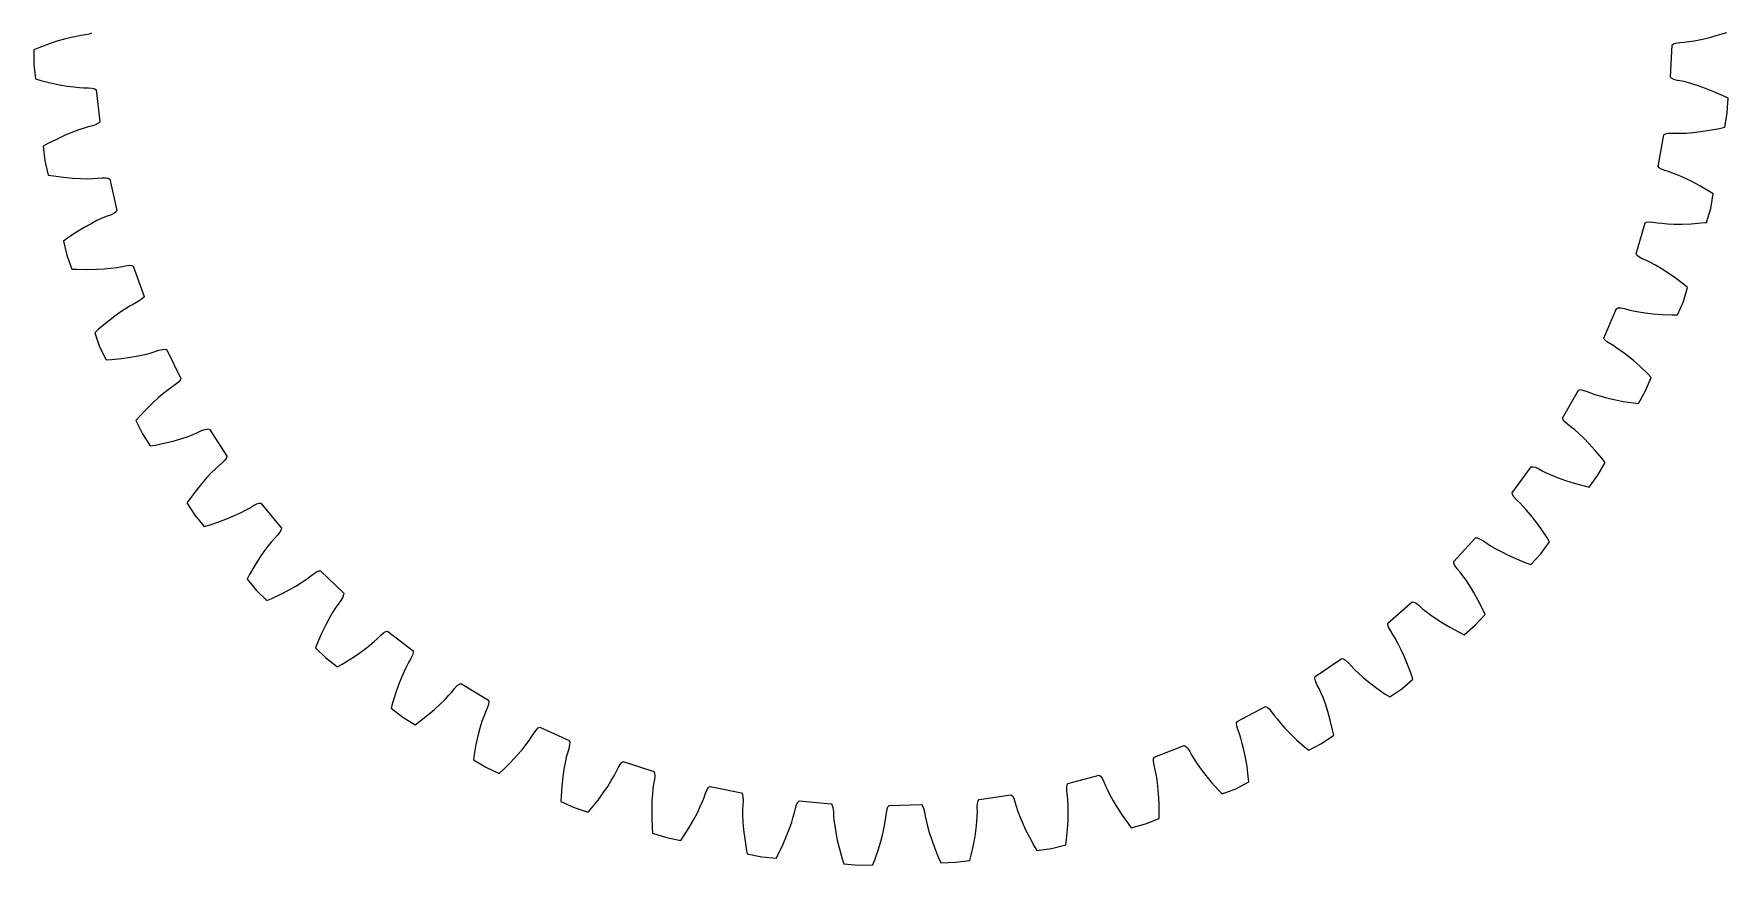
# Model space of a CAD drawing. Extents: x 0 to 145, y 0 to 145.
# Drawn here: x 0 to 144.6, y 0 to 71 of the extents above; entities that cross this region are included whole.
import ezdxf

# ---------------------------------------------------------------- set-up
doc = ezdxf.new("R2010")
doc.units = 0

msp = doc.modelspace()

# ---------------------------------------------------------------- linework, layer by layer
for p, q in [((4.4, 70.92), (4, 70.87)), ((4.71, 70.99), (4.4, 70.92)), ((4.92, 71.07), (4.71, 70.99)), ((142.95, 70.69), (143.7, 70.89)), ((143.7, 70.89), (144.53, 71.14)), ((0.42, 69.83), (0, 69.65)), ((0, 69.65), (0, 68.4)), ((1.24, 70.13), (0.42, 69.83)), ((1.97, 70.38), (1.24, 70.13)), ((2.61, 70.57), (1.97, 70.38)), ((3.17, 70.7), (2.61, 70.57)), ((3.63, 70.8), (3.17, 70.7)), ((4, 70.87), (3.63, 70.8)), ((139.7, 67.32), (139.86, 70.07)), ((139.86, 70.07), (139.97, 70.16)), ((139.97, 70.16), (140.18, 70.23)), ((140.18, 70.23), (140.5, 70.28)), ((140.5, 70.28), (140.89, 70.31)), ((140.89, 70.31), (141.27, 70.36)), ((141.27, 70.36), (141.74, 70.43)), ((141.74, 70.43), (142.3, 70.53)), ((142.3, 70.53), (142.95, 70.69)), ((0, 68.4), (0.14, 67.16)), ((0.14, 67.16), (0.58, 67.03)), ((0.58, 67.03), (1.43, 66.82)), ((1.43, 66.82), (2.18, 66.66)), ((2.18, 66.66), (2.84, 66.55)), ((2.84, 66.55), (3.41, 66.48)), ((139.8, 67.22), (139.7, 67.32)), ((140, 67.12), (139.8, 67.22)), ((140.31, 67.03), (140, 67.12)), ((140.7, 66.96), (140.31, 67.03)), ((141.07, 66.88), (140.7, 66.96)), ((141.53, 66.75), (141.07, 66.88)), ((142.07, 66.58), (141.53, 66.75)), ((142.71, 66.36), (142.07, 66.58)), ((3.41, 66.48), (3.88, 66.43)), ((3.88, 66.43), (4.26, 66.41)), ((4.26, 66.41), (4.65, 66.4)), ((4.65, 66.4), (4.97, 66.37)), ((4.97, 66.37), (5.19, 66.31)), ((5.19, 66.31), (5.31, 66.23)), ((5.31, 66.23), (5.62, 63.49)), ((143.42, 66.07), (142.71, 66.36)), ((144.22, 65.72), (143.42, 66.07)), ((144.63, 65.52), (144.22, 65.72)), ((144.56, 64.27), (144.63, 65.52)), ((144.34, 63.04), (144.56, 64.27)), ((2.67, 62.36), (1.98, 62.03)), ((3.29, 62.62), (2.67, 62.36)), ((3.83, 62.82), (3.29, 62.62)), ((4.28, 62.97), (3.83, 62.82)), ((4.64, 63.07), (4.28, 62.97)), ((5.02, 63.17), (4.64, 63.07)), ((5.33, 63.27), (5.02, 63.17)), ((5.53, 63.38), (5.33, 63.27)), ((5.62, 63.49), (5.53, 63.38)), ((138.67, 59.69), (139.13, 62.4)), ((139.13, 62.4), (139.25, 62.48)), ((139.25, 62.48), (139.48, 62.53)), ((139.48, 62.53), (139.8, 62.54)), ((139.8, 62.54), (140.19, 62.53)), ((140.19, 62.53), (140.57, 62.53)), ((140.57, 62.53), (141.04, 62.54)), ((141.04, 62.54), (141.62, 62.59)), ((141.62, 62.59), (142.28, 62.66)), ((142.28, 62.66), (143.04, 62.78)), ((143.04, 62.78), (143.9, 62.94)), ((143.9, 62.94), (144.34, 63.04)), ((1.2, 61.64), (0.8, 61.41)), ((0.8, 61.41), (0.94, 60.17)), ((1.98, 62.03), (1.2, 61.64)), ((0.94, 60.17), (1.23, 58.95)), ((138.75, 59.58), (138.67, 59.69)), ((138.94, 59.46), (138.75, 59.58)), ((139.24, 59.34), (138.94, 59.46)), ((139.62, 59.22), (139.24, 59.34)), ((1.23, 58.95), (1.68, 58.88)), ((1.68, 58.88), (2.54, 58.76)), ((2.54, 58.76), (3.31, 58.69)), ((3.31, 58.69), (3.98, 58.65)), ((3.98, 58.65), (4.55, 58.64)), ((4.55, 58.64), (5.03, 58.65)), ((5.03, 58.65), (5.4, 58.68)), ((5.4, 58.68), (5.8, 58.72)), ((5.8, 58.72), (6.12, 58.72)), ((6.12, 58.72), (6.34, 58.68)), ((6.34, 58.68), (6.47, 58.61)), ((6.47, 58.61), (7.09, 55.93)), ((139.98, 59.09), (139.62, 59.22)), ((140.42, 58.92), (139.98, 59.09)), ((140.94, 58.68), (140.42, 58.92)), ((141.54, 58.39), (140.94, 58.68)), ((142.22, 58.02), (141.54, 58.39)), ((142.97, 57.59), (142.22, 58.02)), ((143.36, 57.34), (142.97, 57.59)), ((143.14, 56.11), (143.36, 57.34)), ((5.38, 55.06), (4.88, 54.8)), ((5.82, 55.26), (5.38, 55.06)), ((6.16, 55.4), (5.82, 55.26)), ((6.53, 55.54), (6.16, 55.4)), ((6.82, 55.68), (6.53, 55.54)), ((7.01, 55.81), (6.82, 55.68)), ((7.09, 55.93), (7.01, 55.81)), ((142.79, 54.91), (143.14, 56.11)), ((2.91, 53.58), (2.54, 53.31)), ((3.63, 54.07), (2.91, 53.58)), ((4.29, 54.47), (3.63, 54.07)), ((4.88, 54.8), (4.29, 54.47)), ((136.77, 52.23), (137.54, 54.87)), ((137.54, 54.87), (137.67, 54.93)), ((137.67, 54.93), (137.9, 54.95)), ((137.9, 54.95), (138.22, 54.93)), ((138.22, 54.93), (138.61, 54.87)), ((138.61, 54.87), (138.98, 54.83)), ((138.98, 54.83), (139.46, 54.79)), ((139.46, 54.79), (140.03, 54.77)), ((140.03, 54.77), (140.7, 54.77)), ((140.7, 54.77), (141.47, 54.79)), ((141.47, 54.79), (142.34, 54.86)), ((142.34, 54.86), (142.79, 54.91)), ((2.54, 53.31), (2.82, 52.1)), ((2.82, 52.1), (3.24, 50.92)), ((136.84, 52.11), (136.77, 52.23)), ((137.02, 51.96), (136.84, 52.11)), ((3.24, 50.92), (3.7, 50.9)), ((3.7, 50.9), (4.57, 50.88)), ((4.57, 50.88), (5.34, 50.9)), ((5.34, 50.9), (6.01, 50.94)), ((6.01, 50.94), (6.58, 50.99)), ((6.58, 50.99), (7.05, 51.06)), ((7.05, 51.06), (7.42, 51.12)), ((7.42, 51.12), (7.81, 51.21)), ((7.81, 51.21), (8.13, 51.25)), ((8.13, 51.25), (8.35, 51.24)), ((8.35, 51.24), (8.48, 51.18)), ((8.48, 51.18), (9.41, 48.59)), ((137.3, 51.81), (137.02, 51.96)), ((137.66, 51.65), (137.3, 51.81)), ((138, 51.48), (137.66, 51.65)), ((138.42, 51.26), (138, 51.48)), ((138.91, 50.97), (138.42, 51.26)), ((139.48, 50.61), (138.91, 50.97)), ((140.11, 50.17), (139.48, 50.61)), ((140.81, 49.64), (140.11, 50.17)), ((141.16, 49.35), (140.81, 49.64)), ((140.81, 48.16), (141.16, 49.35)), ((8.22, 47.77), (7.82, 47.53)), ((8.55, 47.96), (8.22, 47.77)), ((8.9, 48.14), (8.55, 47.96)), ((9.17, 48.31), (8.9, 48.14)), ((9.34, 48.46), (9.17, 48.31)), ((9.41, 48.59), (9.34, 48.46)), ((140.32, 47.01), (140.81, 48.16)), ((6.19, 46.34), (5.53, 45.78)), ((6.79, 46.82), (6.19, 46.34)), ((7.34, 47.21), (6.79, 46.82)), ((7.82, 47.53), (7.34, 47.21)), ((134.03, 45.03), (135.1, 47.56)), ((135.1, 47.56), (135.24, 47.61)), ((135.24, 47.61), (135.47, 47.61)), ((135.47, 47.61), (135.78, 47.55)), ((135.78, 47.55), (136.16, 47.45)), ((136.16, 47.45), (136.53, 47.36)), ((136.53, 47.36), (137, 47.27)), ((137, 47.27), (137.56, 47.18)), ((137.56, 47.18), (138.23, 47.1)), ((138.23, 47.1), (139, 47.04)), ((139, 47.04), (139.86, 47.01)), ((139.86, 47.01), (140.32, 47.01)), ((5.53, 45.78), (5.19, 45.47)), ((5.19, 45.47), (5.61, 44.29)), ((134.09, 44.9), (134.03, 45.03)), ((134.25, 44.74), (134.09, 44.9)), ((5.61, 44.29), (6.16, 43.17)), ((7.48, 43.28), (8.24, 43.39)), ((8.24, 43.39), (8.9, 43.5)), ((8.9, 43.5), (9.46, 43.63)), ((9.46, 43.63), (9.92, 43.74)), ((9.92, 43.74), (10.28, 43.85)), ((10.28, 43.85), (10.66, 43.98)), ((10.66, 43.98), (10.97, 44.05)), ((10.97, 44.05), (11.2, 44.07)), ((11.2, 44.07), (11.34, 44.03)), ((11.34, 44.03), (12.55, 41.56)), ((134.52, 44.55), (134.25, 44.74)), ((134.86, 44.35), (134.52, 44.55)), ((135.17, 44.15), (134.86, 44.35)), ((135.56, 43.88), (135.17, 44.15)), ((136.02, 43.53), (135.56, 43.88)), ((136.54, 43.11), (136.02, 43.53)), ((6.16, 43.17), (6.62, 43.2)), ((6.62, 43.2), (7.48, 43.28)), ((137.12, 42.6), (136.54, 43.11)), ((137.75, 42), (137.12, 42.6)), ((138.07, 41.67), (137.75, 42)), ((11.46, 40.61), (11.09, 40.32)), ((11.77, 40.83), (11.46, 40.61)), ((12.1, 41.05), (11.77, 40.83)), ((12.35, 41.25), (12.1, 41.05)), ((12.5, 41.43), (12.35, 41.25)), ((12.55, 41.56), (12.5, 41.43)), ((130.5, 38.19), (131.85, 40.58)), ((131.85, 40.58), (131.99, 40.62)), ((131.99, 40.62), (132.21, 40.59)), ((132.21, 40.59), (132.52, 40.49)), ((136.97, 39.44), (137.58, 40.52)), ((137.58, 40.52), (138.07, 41.67)), ((10.16, 39.5), (9.61, 38.96)), ((10.65, 39.95), (10.16, 39.5)), ((11.09, 40.32), (10.65, 39.95)), ((132.52, 40.49), (132.89, 40.35)), ((132.89, 40.35), (133.24, 40.22)), ((133.24, 40.22), (133.69, 40.08)), ((133.69, 40.08), (134.25, 39.92)), ((134.25, 39.92), (134.9, 39.77)), ((134.9, 39.77), (135.66, 39.62)), ((135.66, 39.62), (136.51, 39.49)), ((136.51, 39.49), (136.97, 39.44)), ((9.01, 38.32), (8.71, 37.98)), ((8.71, 37.98), (9.26, 36.86)), ((9.61, 38.96), (9.01, 38.32)), ((130.54, 38.05), (130.5, 38.19)), ((130.68, 37.87), (130.54, 38.05)), ((130.92, 37.66), (130.68, 37.87)), ((131.24, 37.42), (130.92, 37.66)), ((9.26, 36.86), (9.94, 35.81)), ((11.24, 36.07), (11.98, 36.26)), ((11.98, 36.26), (12.63, 36.45)), ((12.63, 36.45), (13.17, 36.63)), ((13.17, 36.63), (13.61, 36.8)), ((13.61, 36.8), (13.96, 36.95)), ((13.96, 36.95), (14.32, 37.12)), ((14.32, 37.12), (14.62, 37.23)), ((14.62, 37.23), (14.84, 37.27)), ((14.84, 37.27), (14.99, 37.25)), ((14.99, 37.25), (16.47, 34.93)), ((131.53, 37.18), (131.24, 37.42)), ((131.88, 36.87), (131.53, 37.18)), ((132.3, 36.48), (131.88, 36.87)), ((132.77, 36), (132.3, 36.48)), ((9.94, 35.81), (10.39, 35.89)), ((10.39, 35.89), (11.24, 36.07)), ((16.44, 34.79), (16.31, 34.61)), ((16.47, 34.93), (16.44, 34.79)), ((133.29, 35.42), (132.77, 36)), ((133.84, 34.76), (133.29, 35.42)), ((134.12, 34.4), (133.84, 34.76)), ((15.16, 33.54), (14.77, 33.12)), ((15.5, 33.87), (15.16, 33.54)), ((15.78, 34.12), (15.5, 33.87)), ((16.08, 34.38), (15.78, 34.12)), ((16.31, 34.61), (16.08, 34.38)), ((126.2, 31.8), (127.82, 34.02)), ((127.82, 34.02), (127.96, 34.04)), ((127.96, 34.04), (128.18, 33.99)), ((128.18, 33.99), (128.48, 33.86)), ((128.48, 33.86), (128.82, 33.67)), ((128.82, 33.67), (129.16, 33.5)), ((129.16, 33.5), (129.59, 33.31)), ((129.59, 33.31), (130.13, 33.09)), ((132.78, 32.3), (133.51, 33.31)), ((133.51, 33.31), (134.12, 34.4)), ((13.85, 32.01), (13.33, 31.32)), ((14.33, 32.61), (13.85, 32.01)), ((14.77, 33.12), (14.33, 32.61)), ((130.13, 33.09), (130.76, 32.87)), ((130.76, 32.87), (131.49, 32.63)), ((131.49, 32.63), (132.33, 32.4)), ((132.33, 32.4), (132.78, 32.3)), ((13.33, 31.32), (13.07, 30.94)), ((13.07, 30.94), (13.74, 29.89)), ((18.07, 30.33), (18.4, 30.51)), ((18.4, 30.51), (18.74, 30.72)), ((18.74, 30.72), (19.02, 30.87)), ((19.02, 30.87), (19.24, 30.93)), ((19.24, 30.93), (19.38, 30.92)), ((19.38, 30.92), (21.13, 28.79)), ((126.23, 31.66), (126.2, 31.8)), ((126.35, 31.46), (126.23, 31.66)), ((126.56, 31.22), (126.35, 31.46)), ((126.85, 30.95), (126.56, 31.22)), ((127.11, 30.68), (126.85, 30.95)), ((127.43, 30.33), (127.11, 30.68)), ((13.74, 29.89), (14.53, 28.92)), ((14.53, 28.92), (14.97, 29.05)), ((14.97, 29.05), (15.8, 29.33)), ((15.8, 29.33), (16.52, 29.6)), ((16.52, 29.6), (17.13, 29.87)), ((17.13, 29.87), (17.65, 30.11)), ((17.65, 30.11), (18.07, 30.33)), ((127.8, 29.89), (127.43, 30.33)), ((128.21, 29.36), (127.8, 29.89)), ((128.66, 28.73), (128.21, 29.36)), ((20.28, 27.63), (19.98, 27.26)), ((20.53, 27.91), (20.28, 27.63)), ((20.8, 28.2), (20.53, 27.91)), ((21, 28.45), (20.8, 28.2)), ((21.11, 28.65), (21, 28.45)), ((21.13, 28.79), (21.11, 28.65)), ((121.21, 25.94), (123.07, 27.96)), ((123.07, 27.96), (123.21, 27.96)), ((123.21, 27.96), (123.42, 27.89)), ((123.42, 27.89), (123.7, 27.72)), ((123.7, 27.72), (124.03, 27.5)), ((124.03, 27.5), (124.34, 27.29)), ((128.64, 26.6), (129.37, 27.61)), ((129.14, 28.01), (128.66, 28.73)), ((129.37, 27.61), (129.14, 28.01)), ((19.26, 26.25), (18.85, 25.6)), ((19.64, 26.8), (19.26, 26.25)), ((19.98, 27.26), (19.64, 26.8)), ((124.34, 27.29), (124.75, 27.05)), ((124.75, 27.05), (125.25, 26.78)), ((125.25, 26.78), (125.85, 26.48)), ((125.85, 26.48), (126.56, 26.16)), ((126.56, 26.16), (127.36, 25.84)), ((127.79, 25.68), (128.64, 26.6)), ((18.41, 24.84), (18.2, 24.44)), ((18.85, 25.6), (18.41, 24.84)), ((23.24, 24.4), (23.54, 24.63)), ((23.54, 24.63), (23.85, 24.87)), ((23.85, 24.87), (24.12, 25.05)), ((24.12, 25.05), (24.33, 25.14)), ((24.33, 25.14), (24.47, 25.15)), ((24.47, 25.15), (26.45, 23.23)), ((121.22, 25.79), (121.21, 25.94)), ((121.31, 25.59), (121.22, 25.79)), ((121.5, 25.32), (121.31, 25.59)), ((121.75, 25.02), (121.5, 25.32)), ((121.98, 24.72), (121.75, 25.02)), ((122.26, 24.34), (121.98, 24.72)), ((127.36, 25.84), (127.79, 25.68)), ((18.2, 24.44), (18.99, 23.47)), ((18.99, 23.47), (19.88, 22.6)), ((20.31, 22.78), (21.09, 23.15)), ((21.09, 23.15), (21.78, 23.51)), ((21.78, 23.51), (22.36, 23.84)), ((22.36, 23.84), (22.85, 24.14)), ((22.85, 24.14), (23.24, 24.4)), ((26.45, 23.23), (26.44, 23.09)), ((122.57, 23.86), (122.26, 24.34)), ((122.92, 23.28), (122.57, 23.86)), ((123.3, 22.61), (122.92, 23.28)), ((19.88, 22.6), (20.31, 22.78)), ((25.74, 21.97), (25.49, 21.57)), ((25.95, 22.28), (25.74, 21.97)), ((26.19, 22.6), (25.95, 22.28)), ((26.36, 22.88), (26.19, 22.6)), ((26.44, 23.09), (26.36, 22.88)), ((115.57, 20.68), (117.65, 22.48)), ((117.65, 22.48), (117.8, 22.47)), ((117.8, 22.47), (118, 22.37)), ((118, 22.37), (118.26, 22.17)), ((118.26, 22.17), (118.55, 21.91)), ((118.55, 21.91), (118.84, 21.67)), ((123.69, 21.84), (123.3, 22.61)), ((123.88, 21.42), (123.69, 21.84)), ((24.88, 20.48), (24.55, 19.79)), ((25.2, 21.08), (24.88, 20.48)), ((25.49, 21.57), (25.2, 21.08)), ((115.57, 20.54), (115.57, 20.68)), ((115.64, 20.32), (115.57, 20.54)), ((115.8, 20.04), (115.64, 20.32)), ((118.84, 21.67), (119.22, 21.39)), ((119.22, 21.39), (119.69, 21.06)), ((119.69, 21.06), (120.26, 20.69)), ((120.26, 20.69), (120.92, 20.3)), ((120.92, 20.3), (121.68, 19.89)), ((122.09, 19.68), (123.04, 20.5)), ((123.04, 20.5), (123.88, 21.42)), ((24.2, 18.99), (24.03, 18.57)), ((24.55, 19.79), (24.2, 18.99)), ((28.69, 18.8), (29.05, 19.11)), ((29.05, 19.11), (29.32, 19.36)), ((29.32, 19.36), (29.61, 19.64)), ((29.61, 19.64), (29.85, 19.85)), ((29.85, 19.85), (30.05, 19.96)), ((30.05, 19.96), (30.19, 19.99)), ((30.19, 19.99), (32.37, 18.31)), ((116.01, 19.71), (115.8, 20.04)), ((116.21, 19.39), (116.01, 19.71)), ((116.44, 18.97), (116.21, 19.39)), ((116.7, 18.46), (116.44, 18.97)), ((121.68, 19.89), (122.09, 19.68)), ((24.03, 18.57), (24.93, 17.7)), ((24.93, 17.7), (25.92, 16.93)), ((26.32, 17.16), (27.06, 17.62)), ((27.06, 17.62), (27.7, 18.05)), ((27.7, 18.05), (28.24, 18.44)), ((28.24, 18.44), (28.69, 18.8)), ((32.18, 17.65), (31.99, 17.31)), ((32.32, 17.94), (32.18, 17.65)), ((32.38, 18.16), (32.32, 17.94)), ((32.37, 18.31), (32.38, 18.16)), ((109.38, 16.11), (111.65, 17.66)), ((111.65, 17.66), (111.79, 17.63)), ((111.79, 17.63), (111.98, 17.5)), ((111.98, 17.5), (112.22, 17.28)), ((116.98, 17.85), (116.7, 18.46)), ((117.27, 17.14), (116.98, 17.85)), ((25.92, 16.93), (26.32, 17.16)), ((31.37, 16.03), (31.13, 15.4)), ((31.6, 16.55), (31.37, 16.03)), ((31.81, 16.98), (31.6, 16.55)), ((31.99, 17.31), (31.81, 16.98)), ((109.36, 15.96), (109.38, 16.11)), ((109.41, 15.74), (109.36, 15.96)), ((112.22, 17.28), (112.48, 16.99)), ((112.48, 16.99), (112.74, 16.72)), ((112.74, 16.72), (113.09, 16.39)), ((113.09, 16.39), (113.51, 16.01)), ((113.51, 16.01), (114.03, 15.58)), ((117.57, 16.33), (117.27, 17.14)), ((117.72, 15.89), (117.57, 16.33)), ((30.88, 14.67), (30.62, 13.84)), ((31.13, 15.4), (30.88, 14.67)), ((35.1, 14.16), (35.42, 14.51)), ((35.42, 14.51), (35.67, 14.79)), ((35.67, 14.79), (35.92, 15.1)), ((35.92, 15.1), (36.14, 15.34)), ((36.14, 15.34), (36.32, 15.47)), ((36.32, 15.47), (36.46, 15.51)), ((36.46, 15.51), (38.81, 14.09)), ((109.53, 15.44), (109.41, 15.74)), ((109.71, 15.09), (109.53, 15.44)), ((109.87, 14.75), (109.71, 15.09)), ((110.05, 14.31), (109.87, 14.75)), ((114.03, 15.58), (114.65, 15.12)), ((114.65, 15.12), (115.36, 14.62)), ((115.36, 14.62), (115.74, 14.37)), ((115.74, 14.37), (116.77, 15.07)), ((116.77, 15.07), (117.72, 15.89)), ((30.62, 13.84), (30.5, 13.4)), ((30.5, 13.4), (31.49, 12.64)), ((33.61, 12.8), (34.2, 13.3)), ((34.2, 13.3), (34.69, 13.76)), ((34.69, 13.76), (35.1, 14.16)), ((38.55, 13.06), (38.41, 12.71)), ((38.7, 13.42), (38.55, 13.06)), ((38.81, 13.73), (38.7, 13.42)), ((38.81, 14.09), (38.84, 13.95)), ((38.84, 13.95), (38.81, 13.73)), ((102.71, 12.26), (105.14, 13.55)), ((105.14, 13.55), (105.28, 13.5)), ((105.28, 13.5), (105.45, 13.36)), ((105.45, 13.36), (105.66, 13.11)), ((105.66, 13.11), (105.89, 12.79)), ((110.25, 13.77), (110.05, 14.31)), ((110.45, 13.13), (110.25, 13.77)), ((110.67, 12.39), (110.45, 13.13)), ((31.49, 12.64), (32.56, 11.99)), ((32.56, 11.99), (32.93, 12.26)), ((32.93, 12.26), (33.61, 12.8)), ((38.08, 11.71), (37.91, 11.06)), ((38.25, 12.26), (38.08, 11.71)), ((38.41, 12.71), (38.25, 12.26)), ((42.9, 11.57), (43.06, 11.72)), ((43.06, 11.72), (43.19, 11.78)), ((43.19, 11.78), (45.7, 10.64)), ((102.67, 12.13), (102.71, 12.26)), ((102.69, 11.9), (102.67, 12.13)), ((102.78, 11.59), (102.69, 11.9)), ((102.92, 11.22), (102.78, 11.59)), ((105.89, 12.79), (106.12, 12.49)), ((106.12, 12.49), (106.42, 12.12)), ((106.42, 12.12), (106.8, 11.7)), ((106.8, 11.7), (107.27, 11.21)), ((110.87, 11.55), (110.67, 12.39)), ((37.74, 10.31), (37.59, 9.46)), ((37.91, 11.06), (37.74, 10.31)), ((41.64, 9.83), (42, 10.28)), ((42, 10.28), (42.28, 10.66)), ((42.28, 10.66), (42.49, 10.97)), ((42.49, 10.97), (42.7, 11.31)), ((42.7, 11.31), (42.9, 11.57)), ((45.73, 10.27), (45.66, 9.96)), ((45.7, 10.64), (45.74, 10.5)), ((45.74, 10.5), (45.73, 10.27)), ((95.64, 9.21), (98.2, 10.21)), ((98.2, 10.21), (98.33, 10.14)), ((98.33, 10.14), (98.49, 9.98)), ((103.03, 10.86), (102.92, 11.22)), ((103.16, 10.4), (103.03, 10.86)), ((103.3, 9.85), (103.16, 10.4)), ((107.27, 11.21), (107.82, 10.68)), ((107.82, 10.68), (108.47, 10.1)), ((108.83, 9.81), (109.93, 10.4)), ((109.93, 10.4), (110.96, 11.1)), ((110.96, 11.1), (110.87, 11.55)), ((37.59, 9.46), (37.52, 9)), ((37.52, 9), (38.59, 8.36)), ((40.06, 8.15), (40.68, 8.76)), ((40.68, 8.76), (41.2, 9.33)), ((41.2, 9.33), (41.64, 9.83)), ((45.35, 8.75), (45.24, 8.19)), ((45.45, 9.22), (45.35, 8.75)), ((45.55, 9.58), (45.45, 9.22)), ((45.66, 9.96), (45.55, 9.58)), ((50.04, 8.6), (50.19, 8.77)), ((50.19, 8.77), (50.31, 8.84)), ((50.31, 8.84), (52.93, 7.99)), ((95.58, 8.85), (95.59, 9.08)), ((95.63, 8.53), (95.58, 8.85)), ((95.59, 9.08), (95.64, 9.21)), ((98.49, 9.98), (98.67, 9.71)), ((98.67, 9.71), (98.86, 9.36)), ((98.86, 9.36), (99.05, 9.04)), ((99.05, 9.04), (99.31, 8.65)), ((103.43, 9.19), (103.3, 9.85)), ((103.56, 8.43), (103.43, 9.19)), ((108.47, 10.1), (108.83, 9.81)), ((38.59, 8.36), (39.72, 7.84)), ((39.72, 7.84), (40.06, 8.15)), ((45.15, 7.53), (45.06, 6.76)), ((45.24, 8.19), (45.15, 7.53)), ((49.29, 7.22), (49.53, 7.63)), ((49.53, 7.63), (49.71, 7.96)), ((49.71, 7.96), (49.88, 8.32)), ((49.88, 8.32), (50.04, 8.6)), ((52.97, 7.31), (52.9, 6.92)), ((52.93, 7.99), (52.99, 7.86)), ((53, 7.63), (52.97, 7.31)), ((52.99, 7.86), (53, 7.63)), ((88.27, 6.98), (90.93, 7.68)), ((90.93, 7.68), (91.05, 7.6)), ((91.05, 7.6), (91.19, 7.42)), ((91.19, 7.42), (91.33, 7.13)), ((95.73, 8.15), (95.63, 8.53)), ((95.8, 7.78), (95.73, 8.15)), ((95.88, 7.31), (95.8, 7.78)), ((95.95, 6.74), (95.88, 7.31)), ((99.31, 8.65), (99.64, 8.18)), ((99.64, 8.18), (100.05, 7.65)), ((100.05, 7.65), (100.54, 7.05)), ((103.67, 7.57), (103.56, 8.43)), ((103.71, 7.11), (103.67, 7.57)), ((45, 5.89), (44.99, 5.43)), ((45.06, 6.76), (45, 5.89)), ((48.16, 5.56), (48.61, 6.18)), ((48.61, 6.18), (48.99, 6.73)), ((48.99, 6.73), (49.29, 7.22)), ((52.8, 6.08), (52.76, 5.51)), ((52.85, 6.55), (52.8, 6.08)), ((52.9, 6.92), (52.85, 6.55)), ((57.08, 5.44), (57.22, 5.79)), ((57.22, 5.79), (57.34, 6.16)), ((57.34, 6.16), (57.47, 6.46)), ((57.47, 6.46), (57.6, 6.65)), ((57.6, 6.65), (57.72, 6.73)), ((57.72, 6.73), (60.41, 6.18)), ((60.41, 6.18), (60.49, 6.06)), ((60.49, 6.06), (60.53, 5.84)), ((60.53, 5.84), (60.54, 5.52)), ((80.69, 5.6), (83.41, 6)), ((83.41, 6), (83.53, 5.91)), ((83.53, 5.91), (83.64, 5.71)), ((88.17, 6.63), (88.2, 6.85)), ((88.18, 6.31), (88.17, 6.63)), ((88.23, 5.91), (88.18, 6.31)), ((88.2, 6.85), (88.27, 6.98)), ((88.27, 5.54), (88.23, 5.91)), ((91.33, 7.13), (91.48, 6.77)), ((91.48, 6.77), (91.64, 6.42)), ((91.64, 6.42), (91.85, 6)), ((91.85, 6), (92.13, 5.5)), ((96.01, 6.07), (95.95, 6.74)), ((96.05, 5.3), (96.01, 6.07)), ((100.54, 7.05), (101.12, 6.41)), ((101.12, 6.41), (101.44, 6.08)), ((101.44, 6.08), (102.6, 6.53)), ((102.6, 6.53), (103.71, 7.11)), ((44.99, 5.43), (46.13, 4.92)), ((46.13, 4.92), (47.31, 4.53)), ((47.31, 4.53), (47.61, 4.88)), ((47.61, 4.88), (48.16, 5.56)), ((52.76, 5.51), (52.74, 4.84)), ((52.74, 4.84), (52.74, 4.07)), ((56.33, 3.89), (56.65, 4.48)), ((56.65, 4.48), (56.89, 5)), ((56.89, 5), (57.08, 5.44)), ((60.51, 5.12), (60.5, 4.75)), ((60.5, 4.75), (60.5, 4.27)), ((60.54, 5.52), (60.51, 5.12)), ((64.83, 4.12), (64.92, 4.49)), ((64.92, 4.49), (65.01, 4.87)), ((65.01, 4.87), (65.11, 5.18)), ((65.11, 5.18), (65.21, 5.38)), ((65.21, 5.38), (65.32, 5.48)), ((65.32, 5.48), (68.06, 5.24)), ((68.06, 5.24), (68.14, 5.13)), ((68.14, 5.13), (68.21, 4.91)), ((68.21, 4.91), (68.25, 4.59)), ((68.25, 4.59), (68.27, 4.2)), ((72.73, 4.07), (72.77, 4.47)), ((72.77, 4.47), (72.83, 4.78)), ((72.83, 4.78), (72.91, 4.99)), ((72.91, 4.99), (73.01, 5.1)), ((73.01, 5.1), (75.76, 5.18)), ((75.76, 5.18), (75.86, 5.08)), ((75.86, 5.08), (75.95, 4.87)), ((75.95, 4.87), (76.03, 4.56)), ((76.03, 4.56), (76.09, 4.17)), ((80.53, 4.95), (80.55, 5.27)), ((80.54, 4.55), (80.53, 4.95)), ((80.53, 4.17), (80.54, 4.55)), ((80.55, 5.27), (80.61, 5.49)), ((80.61, 5.49), (80.69, 5.6)), ((83.64, 5.71), (83.75, 5.41)), ((83.75, 5.41), (83.86, 5.03)), ((83.86, 5.03), (83.98, 4.67)), ((83.98, 4.67), (84.14, 4.22)), ((88.29, 5.06), (88.27, 5.54)), ((88.28, 3.82), (88.3, 4.49)), ((88.3, 4.49), (88.29, 5.06)), ((92.13, 5.5), (92.47, 4.92)), ((92.47, 4.92), (92.89, 4.28)), ((96.06, 4.43), (96.05, 5.3)), ((96.05, 3.98), (96.06, 4.43)), ((52.74, 4.07), (52.78, 3.2)), ((52.78, 3.2), (52.82, 2.74)), ((55.49, 2.49), (55.95, 3.22)), ((55.95, 3.22), (56.33, 3.89)), ((60.5, 4.27), (60.53, 3.7)), ((60.53, 3.7), (60.58, 3.03)), ((60.58, 3.03), (60.68, 2.26)), ((64.26, 2.5), (64.51, 3.13)), ((64.51, 3.13), (64.69, 3.67)), ((64.69, 3.67), (64.83, 4.12)), ((68.27, 4.2), (68.3, 3.82)), ((68.3, 3.82), (68.36, 3.35)), ((68.36, 3.35), (68.45, 2.79)), ((72.47, 2.67), (72.59, 3.23)), ((72.59, 3.23), (72.68, 3.7)), ((72.68, 3.7), (72.73, 4.07)), ((76.09, 4.17), (76.16, 3.8)), ((76.16, 3.8), (76.27, 3.34)), ((76.27, 3.34), (76.43, 2.79)), ((80.34, 2.46), (80.44, 3.13)), ((80.44, 3.13), (80.5, 3.7)), ((80.5, 3.7), (80.53, 4.17)), ((84.14, 4.22), (84.36, 3.69)), ((84.36, 3.69), (84.63, 3.08)), ((84.63, 3.08), (84.98, 2.39)), ((88.14, 2.19), (88.23, 3.05)), ((88.23, 3.05), (88.28, 3.82)), ((92.89, 4.28), (93.4, 3.57)), ((93.4, 3.57), (93.68, 3.2)), ((93.68, 3.2), (94.88, 3.52)), ((94.88, 3.52), (96.05, 3.98)), ((52.82, 2.74), (54.01, 2.35)), ((54.01, 2.35), (55.23, 2.11)), ((55.23, 2.11), (55.49, 2.49)), ((60.68, 2.26), (60.81, 1.41)), ((63.59, 1.01), (63.96, 1.79)), ((63.96, 1.79), (64.26, 2.5)), ((68.45, 2.79), (68.58, 2.13)), ((68.58, 2.13), (68.76, 1.38)), ((72.08, 1.29), (72.3, 2.02)), ((72.3, 2.02), (72.47, 2.67)), ((76.43, 2.79), (76.64, 2.15)), ((76.64, 2.15), (76.9, 1.42)), ((80.02, 0.86), (80.21, 1.71)), ((80.21, 1.71), (80.34, 2.46)), ((84.98, 2.39), (85.4, 1.63)), ((85.4, 1.63), (85.63, 1.24)), ((86.87, 1.42), (88.08, 1.73)), ((88.08, 1.73), (88.14, 2.19)), ((60.81, 1.41), (60.9, 0.96)), ((60.9, 0.96), (62.13, 0.71)), ((62.13, 0.71), (63.37, 0.6)), ((63.37, 0.6), (63.59, 1.01)), ((68.76, 1.38), (69, 0.54)), ((69, 0.54), (69.14, 0.11)), ((69.14, 0.11), (70.38, 0)), ((70.38, 0), (71.63, 0.04)), ((71.63, 0.04), (71.8, 0.46)), ((71.8, 0.46), (72.08, 1.29)), ((76.9, 1.42), (77.23, 0.62)), ((77.23, 0.62), (77.42, 0.2)), ((77.42, 0.2), (78.67, 0.24)), ((78.67, 0.24), (79.9, 0.41)), ((79.9, 0.41), (80.02, 0.86)), ((85.63, 1.24), (86.87, 1.42))]:
    msp.add_line(p, q)

doc.saveas('drawing.dxf')
